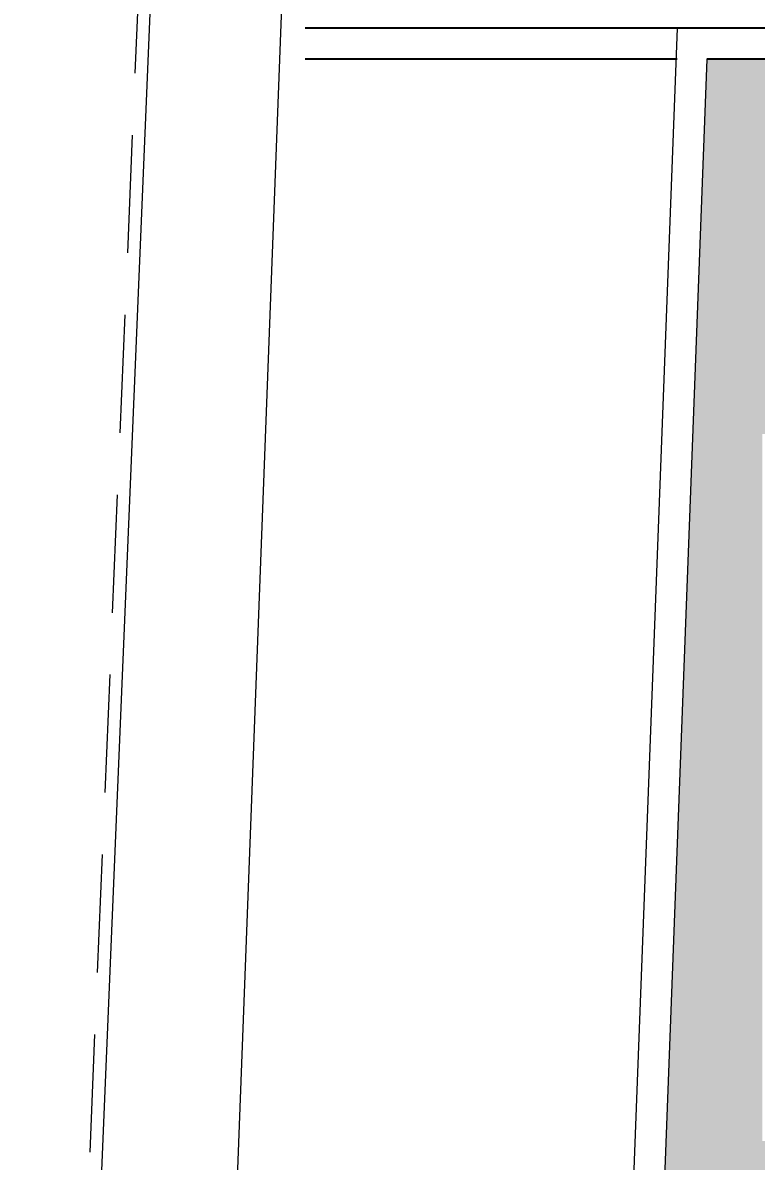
# Model space of a CAD drawing. Header units: inches. Extents: x 70 to 1974, y -315 to 363.
# Drawn here: x 1114.26 to 1115.444, y 224.006 to 225.844 of the extents above; entities that cross this region are included whole.
import ezdxf

# ---------------------------------------------------------------- set-up
doc = ezdxf.new("R2010")
doc.units = ezdxf.units.IN
doc.header["$MEASUREMENT"] = 0
doc.linetypes.add('DASHED2', pattern=[9.525, 6.35, -3.175])
doc.layers.add('elev', color=8, linetype='Continuous')
doc.layers.add('PDF_0', color=3, linetype='Continuous')
doc.layers.add('hidden line', color=252, linetype='Continuous', lineweight=5)
doc.layers.add('PDF_stair-open-win', color=7, linetype='Continuous', true_color=0x6d6d6d)
doc.styles.add('STYLE3', font='italict.shx')
doc.dimstyles.new('mo', dxfattribs={"dimscale": 0.08, "dimtxt": 1.5, "dimasz": 0.6, "dimexe": 1, "dimexo": 1, "dimgap": 1, "dimtad": 0, "dimzin": 1, "dimdsep": 46, "dimtxsty": 'STYLE3', "dimcen": 2.5, "dimse1": 1, "dimse2": 1, "dimclrd": 1, "dimclre": 2, "dimclrt": 1, "dimadec": 0, "dimazin": 0, "dimtm": 1e-09, "dimtfac": 1, "dimtix": 1, "dimtmove": 0, "dimatfit": 1, "dimfxl": 0, "dimtolj": 1, "dimtzin": 0, "dimarcsym": 0})

# ---------------------------------------------------------------- blocks, each defined once
blk = doc.blocks.new('*D278')
at = {"color": 1, "lineweight": -2, "transparency": 16777216}
for p, q in [((1114.6932, 249.4456), (1114.0809, 234.8297)), ((1113.441, 219.5572), (1114.0533, 234.1731))]:
    blk.add_line(p, q, dxfattribs=at)
at = {"color": 1, "transparency": 16777216}
for points in [[(1114.6852, 249.446), (1114.7012, 249.4453), (1114.6952, 249.4936)], [(1113.433, 219.5575), (1113.449, 219.5568), (1113.439, 219.5092)]]:
    blk.add_solid(points, dxfattribs=at)
at = {"layer": 'Defpoints', "color": 0, "transparency": 16777216}
for p in [(1115.4342, 249.4626), (1113.439, 219.5092), (1114.1779, 219.4782)]:
    blk.add_point(p, dxfattribs=at)
at = {"color": 1, "transparency": 16777216, "insert": (1114.0671, 234.5014), "char_height": 0.12, "attachment_point": 5, "rotation": 87.6009, "style": 'STYLE3'}
blk.add_mtext('\\A1;30.01', dxfattribs=at)

msp = doc.modelspace()

# ---------------------------------------------------------------- hatches: boundary and pattern name
at = {"layer": 'PDF_0', "lineweight": 25}
h = msp.add_hatch(dxfattribs=at)
h.set_pattern_fill('AR-SAND', color=256, scale=0.05)
h.set_pattern_definition([(37.5, (700.01307, -364.20924), (-0.003149668, 0.0963411885), [0, -0.076, 0, -0.085, 0, -0.08125]), (7.5, (700.01307, -364.20924), (0.088488835, 0.141107303), [0, -0.041, 0, -0.0685, 0, -0.02625]), (327.5, (699.95157, -364.20924), (0.155707093, 0.000282953), [0, -0.025, 0, -0.09, 0, -0.1175]), (317.5, (699.95157, -364.20924), (0.15030633, 0.043883778), [0, -0.0125, 0, -0.059, 0, -0.0675])])
h.paths.add_polyline_path([(1117.78057, 225.78519), (1115.36435, 225.78519), (1115.10879, 219.02432), (1116.06864, 219.02432), (1116.06864, 217.88324), (1115.06566, 217.88324), (1115.0445, 217.32343), (1118.86953, 217.16162), (1119.33057, 217.16493), (1119.33057, 219.56625), (1119.33057, 221.31625), (1117.78057, 221.31625)])
h.paths.add_polyline_path([(1116.31094, 221.77751), (1116.31094, 220.63643), (1115.26207, 220.63643), (1115.26207, 221.77751)], flags=16)
h.paths.add_polyline_path([(1116.21094, 221.67751), (1116.21094, 220.73643), (1115.36207, 220.73643), (1115.36207, 221.67751)], flags=0)
h.paths.add_polyline_path([(1116.29712, 222.76235), (1116.29712, 223.90344), (1117.34599, 223.90344), (1117.34599, 222.76235)], flags=16)
h.paths.add_polyline_path([(1116.39712, 222.86235), (1116.39712, 223.80344), (1117.24599, 223.80344), (1117.24599, 222.86235)], flags=0)
h.paths.add_polyline_path([(1117.09894, 220.71768), (1118.14781, 220.71768), (1118.14781, 219.57659), (1117.09894, 219.57659)], flags=16)
h.paths.add_polyline_path([(1117.19894, 220.61768), (1118.04781, 220.61768), (1118.04781, 219.67659), (1117.19894, 219.67659)], flags=0)
h.paths.add_polyline_path([(1116.50287, 224.03911), (1115.45399, 224.03911), (1115.45399, 225.1802), (1116.50287, 225.1802)], flags=16)
h.paths.add_polyline_path([(1116.40287, 224.13911), (1115.55399, 224.13911), (1115.55399, 225.0802), (1116.40287, 225.0802)], flags=0)
h.paths.add_polyline_path([(1117.97859, 218.54507), (1119.02746, 218.54507), (1119.02746, 217.40399), (1117.97859, 217.40399)], flags=16)
h.paths.add_polyline_path([(1118.07859, 218.44507), (1118.92746, 218.44507), (1118.92746, 217.50399), (1118.07859, 217.50399)], flags=0)

# ---------------------------------------------------------------- linework, layer by layer
at = {"layer": 'elev'}
for p, q in [((1115.31621, 225.83519), (1114.71578, 225.83519)), ((1117.83057, 225.83519), (1115.31621, 225.83519)), ((1115.31621, 225.78519), (1114.71578, 225.78519)), ((1117.78057, 225.78519), (1115.36435, 225.78519))]:
    msp.add_line(p, q, dxfattribs=at)
at = {"layer": 'hidden line', "color": 251, "linetype": 'DASHED2', "ltscale": 0.03, "true_color": 0x636466}
msp.add_lwpolyline([(1106.34103, 184.79525), (1117.05695, 184.52711), (1124.40853, 184.49491), (1124.63153, 198.64355), (1124.64913, 199.76046), (1123.8963, 238.62692), (1125.79402, 238.70254), (1125.52937, 249.15004), (1115.43421, 249.46262), (1114.17795, 219.47823), (1107.81127, 218.82596), (1108.0069, 215.53176), (1107.0113, 215.43804), (1106.63676, 202.10177), (1106.25106, 184.7975)], dxfattribs=at)
at = {"layer": 'PDF_stair-open-win', "lineweight": 9}
for p, q in [((1114.59202, 228.8817), (1114.11779, 217.56281)), ((1114.79188, 228.87415), (1114.34246, 217.01192)), ((1115.31621, 225.83519), (1114.99464, 217.32824)), ((1115.36435, 225.78519), (1115.04461, 217.32635))]:
    msp.add_line(p, q, dxfattribs=at)

# ---------------------------------------------------------------- dimensions: what is measured, and where the dimension line sits
dim = msp.add_aligned_dim(p1=(1115.43421, 249.46262), p2=(1114.17795, 219.47823), distance=-0.73963, dimstyle='mo', override={"dimfxl": 150, "dimfxlon": 1, "dimarcsym": 1})
dim.commit()
dim.dimension.update_dxf_attribs({"geometry": '*D278', "text_midpoint": (1114.0671, 234.50139)})

doc.saveas('drawing.dxf')
